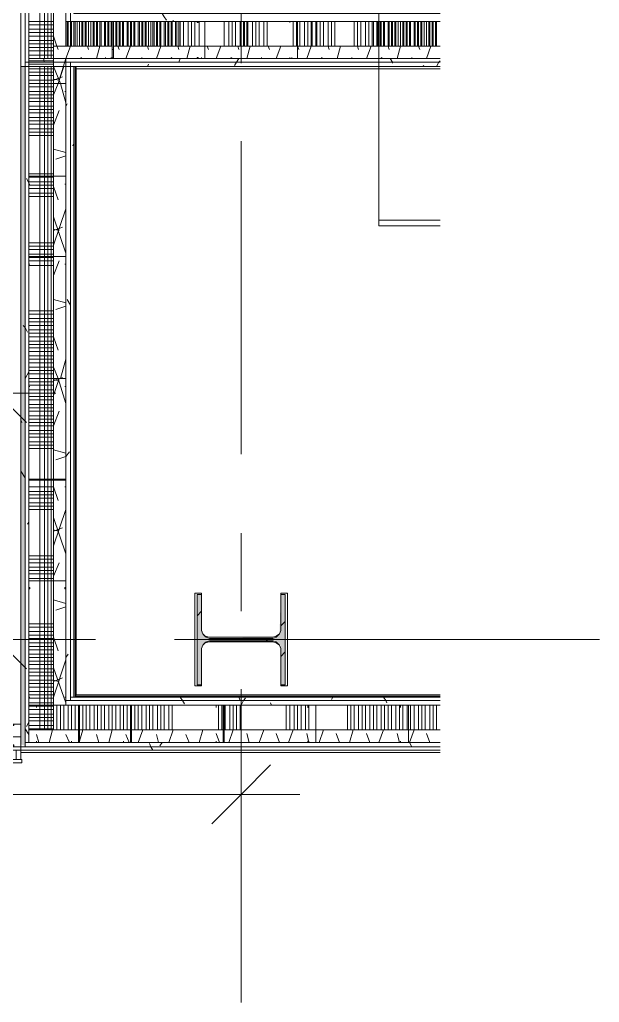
# Model space of a CAD drawing. Header units: metres. Extents: x -2 to 237, y -8 to 52.
# Drawn here: x 54.727 to 57.078, y 21.685 to 25.669 of the extents above; entities that cross this region are included whole.
import ezdxf

# ---------------------------------------------------------------- set-up
doc = ezdxf.new("R2010")
doc.units = ezdxf.units.M
doc.layers.add('HVAC - Ductos', color=5, linetype='Continuous', lineweight=0)
doc.layers.add('PDF2_Geometry', color=7, linetype='Continuous', lineweight=0, true_color=0xaaaaaa)
doc.layers.add('PDF2_Solid Fills', color=7, linetype='Continuous', lineweight=0, true_color=0xffffff)

msp = doc.modelspace()

# ---------------------------------------------------------------- hatches: boundary and pattern name
at = {"layer": 'PDF2_Solid Fills', "lineweight": 0, "transparency": 33554559}
for points in [[(54.7364, 22.7297), (54.7501, 22.7251), (54.7501, 25.4787), (54.7318, 25.4787), (54.7318, 22.7297)], [(55.7857, 23.3391), (55.7811, 23.1833), (55.7673, 23.1696), (55.7536, 23.165), (55.497, 23.1604), (55.497, 23.165), (55.4832, 23.1696), (55.4741, 23.1787), (55.4695, 23.1787), (55.4695, 23.1925), (55.4649, 23.1925), (55.4649, 23.3391), (55.4466, 23.3391), (55.4466, 22.9726), (55.4649, 22.9726), (55.4649, 23.1237), (55.4695, 23.1375), (55.4832, 23.1512), (55.7673, 23.1512), (55.7857, 23.1329), (55.7857, 22.9726), (55.8039, 22.9726), (55.8039, 23.3391)]]:
    msp.add_hatch(color=256, dxfattribs=at).paths.add_polyline_path(points)

# ---------------------------------------------------------------- linework, layer by layer
at = {"layer": 'HVAC - Ductos', "lineweight": 0}
for points in [[(56.4316, 32.7224), (56.1338, 32.7224), (56.1338, 31.4991), (56.4316, 31.4991), (56.1338, 31.4991), (56.1614, 31.435), (56.4317, 31.435), (56.1614, 31.435), (56.1614, 26.4592), (56.4317, 26.4592), (56.1614, 26.4592), (56.1842, 26.3997), (56.4317, 26.3997), (56.1842, 26.3997), (56.1842, 24.8557), (56.4317, 24.8557), (56.1842, 24.8557), (56.1842, 24.8327), (56.4317, 24.8327)], [(54.5165, 24.2737), (54.6356, 24.1546), (54.7547, 24.0355)], [(54.6356, 22.9176), (54.6356, 24.1546), (54.8739, 24.1546)], [(54.5165, 23.2749), (54.6356, 23.1558), (54.7547, 23.0367)], [(54.3974, 23.1558), (54.6356, 23.1558), (54.8739, 23.1558)], [(55.6252, 22.7664), (55.6252, 22.5281), (55.6252, 22.2899)], [(55.7444, 22.6473), (55.6252, 22.5281), (55.5062, 22.409)], [(46.8834, 22.5281), (50.8053, 22.5281), (52.8075, 22.5281), (55.8635, 22.5281)]]:
    msp.add_lwpolyline(points, dxfattribs=at)
at = {"layer": 'PDF2_Geometry', "lineweight": 0}
for points in [[(56.0834, 32.8782), (55.8498, 32.8782), (54.7501, 32.8782), (54.7501, 32.8644), (54.7501, 32.6812), (54.7501, 30.5003), (54.7501, 25.5108), (54.7501, 25.4971), (56.4316, 25.4971)], [(54.7639, 30.5003), (54.7639, 32.6812), (54.7639, 32.8141), (54.7639, 32.8324), (54.7639, 30.5003), (54.7501, 30.5003), (54.7501, 25.4787), (54.7318, 25.4787), (54.7318, 27.9528)], [(54.7639, 32.8599), (54.7639, 32.8644), (55.8498, 32.8644), (55.8498, 32.8141), (55.9323, 32.8141), (56.0834, 32.8141), (56.0834, 32.7133), (55.8498, 32.7133), (54.9151, 32.7133), (54.8647, 32.7133), (54.9151, 32.7133), (54.9151, 32.6949), (54.9151, 32.6812), (54.9151, 30.5003), (54.9151, 25.662), (54.9151, 25.5612), (55.103, 25.5612)], [(54.9334, 25.5612), (54.9334, 25.662), (54.9334, 25.6804), (54.9334, 30.5003), (54.9334, 32.6812), (54.9334, 32.6949), (55.8498, 32.6949), (56.0834, 32.6949)], [(56.4316, 25.6941), (54.9472, 25.6941), (54.9472, 30.5003), (54.9151, 30.5003), (54.7639, 30.5003), (54.7318, 30.5003), (54.7318, 25.4787), (54.7318, 22.9222), (54.7318, 22.7068), (56.4316, 22.7068)], [(54.7318, 28.0445), (54.7318, 30.5003), (54.7318, 25.4787), (54.7318, 27.9528)], [(54.7639, 30.5003), (54.7639, 25.5108), (54.8647, 25.5108), (54.8647, 25.7812)], [(54.8647, 25.7812), (54.8647, 25.5612), (54.8647, 25.5108), (54.7639, 25.5108), (54.7639, 30.5003)], [(54.8647, 25.7812), (54.8647, 25.5612), (54.9151, 25.5612), (54.9151, 30.5003)], [(49.8157, 22.7068), (54.7318, 22.7068), (54.7318, 22.8306), (54.7318, 27.9346)], [(54.7318, 27.9528), (54.7318, 22.8122), (54.6402, 22.8122), (54.6402, 22.826), (54.6402, 22.8122), (51.9737, 22.8122)], [(54.7318, 27.9528), (54.7318, 25.5108)], [(54.8097, 25.5108), (54.8097, 25.7812), (54.8097, 26.0561), (54.8097, 26.4592)], [(54.8281, 25.5108), (54.8281, 25.7812), (54.8281, 26.0561), (54.8281, 26.4592)], [(54.8418, 25.5108), (54.8418, 25.7812), (54.8418, 26.0561), (54.8418, 26.4592)], [(54.8555, 25.5108), (54.8555, 25.7812), (54.8555, 26.0561), (54.8555, 26.4592)], [(55.6252, 25.8086), (55.6252, 25.4925)], [(54.8647, 25.662), (54.7639, 25.662)], [(54.9472, 25.662), (54.9334, 25.662), (54.9151, 25.662), (54.9151, 25.5612), (54.9151, 25.662), (56.4316, 25.662)], [(54.9197, 25.5612), (54.9197, 25.662)], [(54.9243, 25.5612), (54.9243, 25.662)], [(56.4316, 25.662), (54.9334, 25.662)], [(54.938, 25.5612), (54.938, 25.662)], [(54.9472, 25.5612), (54.9472, 25.662), (56.4317, 25.662)], [(54.9518, 25.5612), (54.9518, 25.662)], [(54.961, 25.5612), (54.961, 25.662)], [(54.9701, 25.5612), (54.9701, 25.662)], [(54.9792, 25.5612), (54.9792, 25.662)], [(54.9838, 25.5612), (54.9838, 25.662)], [(54.993, 25.5612), (54.993, 25.662)], [(54.9976, 25.5612), (54.9976, 25.662)], [(55.0067, 25.5612), (55.0067, 25.662)], [(55.0159, 25.5612), (55.0159, 25.662)], [(55.025, 25.5612), (55.025, 25.662)], [(55.0296, 25.5612), (55.0296, 25.662)], [(55.0388, 25.5612), (55.0388, 25.662)], [(55.0434, 25.5612), (55.0434, 25.662)], [(55.0526, 25.5612), (55.0526, 25.662)], [(55.0572, 25.5612), (55.0572, 25.662)], [(55.0709, 25.5612), (55.0709, 25.662)], [(55.0754, 25.5612), (55.0754, 25.662)], [(55.0892, 25.5612), (55.0892, 25.662)], [(55.0984, 25.5612), (55.0984, 25.662)], [(55.1167, 25.5612), (55.1167, 25.662)], [(55.1213, 25.5612), (55.1213, 25.662)], [(55.1304, 25.5612), (55.1304, 25.662)], [(55.135, 25.5612), (55.135, 25.662)], [(55.1442, 25.5612), (55.1442, 25.662)], [(55.1488, 25.5612), (55.1488, 25.662)], [(55.1625, 25.5612), (55.1625, 25.662)], [(55.1763, 25.5612), (55.1763, 25.662)], [(55.1808, 25.5612), (55.1808, 25.662)], [(55.19, 25.5612), (55.19, 25.662)], [(55.1946, 25.5612), (55.1946, 25.662)], [(55.2083, 25.5612), (55.2083, 25.662)], [(55.2129, 25.5612), (55.2129, 25.662)], [(55.2221, 25.5612), (55.2221, 25.662)], [(55.2267, 25.5612), (55.2267, 25.662)], [(55.2359, 25.5612), (55.2359, 25.662)], [(55.2404, 25.5612), (55.2404, 25.662)], [(55.2496, 25.5612), (55.2496, 25.662)], [(55.2587, 25.5612), (55.2587, 25.662)], [(55.2679, 25.5612), (55.2679, 25.662)], [(55.2725, 25.5612), (55.2725, 25.662)], [(55.2816, 25.5612), (55.2816, 25.662)], [(55.2862, 25.5612), (55.2862, 25.662)], [(55.2954, 25.5612), (55.2954, 25.662)], [(55.3, 25.5612), (55.3, 25.662)], [(55.3137, 25.5612), (55.3137, 25.662)], [(55.3183, 25.5612), (55.3183, 25.662)], [(55.3275, 25.5612), (55.3275, 25.662)], [(55.3321, 25.5612), (55.3321, 25.662)], [(55.3412, 25.5612), (55.3412, 25.662)], [(55.3458, 25.5612), (55.3458, 25.662)], [(55.3595, 25.5612), (55.3595, 25.662)], [(55.3641, 25.5612), (55.3641, 25.662)], [(55.3733, 25.5612), (55.3733, 25.662)], [(55.3779, 25.5612), (55.3779, 25.662)], [(55.3916, 25.5612), (55.3916, 25.662)], [(55.4099, 25.5612), (55.4099, 25.662)], [(55.4237, 25.5612), (55.4237, 25.662)], [(55.4374, 25.5612), (55.4374, 25.662)], [(55.4557, 25.5612), (55.4557, 25.662)], [(55.5565, 25.5612), (55.5565, 25.662)], [(55.5749, 25.5612), (55.5749, 25.662)], [(55.5886, 25.5612), (55.5886, 25.662)], [(55.6024, 25.5612), (55.6024, 25.662)], [(55.6207, 25.5612), (55.6207, 25.662)], [(55.6344, 25.5612), (55.6344, 25.662)], [(55.639, 25.5612), (55.639, 25.662)], [(55.6482, 25.5612), (55.6482, 25.662)], [(55.6528, 25.5612), (55.6528, 25.662)], [(55.6711, 25.5612), (55.6711, 25.662)], [(55.6848, 25.5612), (55.6848, 25.662)], [(55.6986, 25.5612), (55.6986, 25.662)], [(55.7169, 25.5612), (55.7169, 25.662)], [(55.7306, 25.5612), (55.7306, 25.662)], [(55.8223, 25.6574), (55.8223, 25.6574)], [(55.836, 25.5612), (55.836, 25.662)], [(55.8498, 25.5612), (55.8498, 25.662)], [(55.8543, 25.662), (55.8543, 25.662)], [(55.8543, 25.662), (55.8543, 25.662)], [(55.8635, 25.5612), (55.8635, 25.662)], [(55.8819, 25.5612), (55.8819, 25.662)], [(55.8956, 25.5612), (55.8956, 25.662)], [(55.9093, 25.5612), (55.9093, 25.662)], [(55.9139, 25.5612), (55.9139, 25.662)], [(55.9277, 25.5612), (55.9277, 25.662)], [(55.9323, 25.5612), (55.9323, 25.662)], [(55.946, 25.5612), (55.946, 25.662)], [(55.9597, 25.5612), (55.9597, 25.662)], [(55.9781, 25.5612), (55.9781, 25.662)], [(55.9918, 25.5612), (55.9918, 25.662)], [(56.0055, 25.5612), (56.0055, 25.662)], [(56.0834, 25.5612), (56.0834, 25.662)], [(56.0972, 25.5612), (56.0972, 25.662)], [(56.1109, 25.5612), (56.1109, 25.662)], [(56.1292, 25.5612), (56.1292, 25.662)], [(56.143, 25.5612), (56.143, 25.662)], [(56.1568, 25.5612), (56.1568, 25.662)], [(56.1614, 25.5612), (56.1614, 25.662)], [(56.175, 25.5612), (56.175, 25.662)], [(56.1796, 25.5612), (56.1796, 25.662)], [(56.1888, 25.5612), (56.1888, 25.662)], [(56.1934, 25.5612), (56.1934, 25.662)], [(56.2026, 25.5612), (56.2026, 25.662)], [(56.2072, 25.5612), (56.2072, 25.662)], [(56.2209, 25.5612), (56.2209, 25.662)], [(56.2254, 25.5612), (56.2254, 25.662)], [(56.2346, 25.5612), (56.2346, 25.662)], [(56.2392, 25.5612), (56.2392, 25.662)], [(56.2484, 25.5612), (56.2484, 25.662)], [(56.253, 25.5612), (56.253, 25.662)], [(56.2621, 25.5612), (56.2621, 25.662)], [(56.2713, 25.5612), (56.2713, 25.662)], [(56.2804, 25.5612), (56.2804, 25.662)], [(56.285, 25.5612), (56.285, 25.662)], [(56.2942, 25.5612), (56.2942, 25.662)], [(56.2988, 25.5612), (56.2988, 25.662)], [(56.3079, 25.5612), (56.3079, 25.662)], [(56.3125, 25.5612), (56.3125, 25.662)], [(56.3263, 25.5612), (56.3263, 25.662)], [(56.3309, 25.5612), (56.3309, 25.662)], [(56.3401, 25.5612), (56.3401, 25.662)], [(56.3446, 25.5612), (56.3446, 25.662)], [(56.3583, 25.5612), (56.3583, 25.662)], [(56.3675, 25.5612), (56.3675, 25.662)], [(56.3767, 25.5612), (56.3767, 25.662)], [(56.3858, 25.5612), (56.3858, 25.662)], [(56.3904, 25.5612), (56.3904, 25.662)], [(56.3996, 25.5612), (56.3996, 25.662)], [(56.4041, 25.5612), (56.4041, 25.662)], [(56.4133, 25.5612), (56.4133, 25.662)], [(56.4179, 25.5612), (56.4179, 25.662)], [(54.8647, 25.6483), (54.7639, 25.6483)], [(54.8647, 25.6299), (54.7639, 25.6299)], [(54.8647, 25.6162), (54.7639, 25.6162)], [(54.8647, 25.6025), (54.7639, 25.6025)], [(54.8647, 25.5842), (54.7639, 25.5842)], [(54.8647, 25.5704), (54.7639, 25.5704)], [(56.4316, 25.5108), (54.8647, 25.5108), (54.8647, 25.5612), (55.103, 25.5612), (54.9472, 25.5612), (54.9151, 25.5612), (54.8647, 25.5612), (54.8647, 25.5108), (54.8647, 25.4787), (54.8647, 25.4101), (54.8647, 25.0344), (54.8647, 24.709), (54.8647, 24.2142), (54.8647, 23.8064), (54.8647, 24.2142), (54.8647, 24.709), (54.8647, 25.0344), (54.8647, 25.4101), (54.8647, 25.4787), (54.9151, 25.4787), (54.9151, 22.8901), (54.8647, 22.8901), (54.8647, 23.3941), (54.8647, 23.8019), (54.8647, 23.3941), (54.8647, 22.9222), (54.8647, 22.8901), (54.8647, 22.7893), (54.7639, 22.7893), (54.8647, 22.7893), (54.9701, 22.7893), (55.1763, 22.7893)], [(54.8647, 25.5566), (54.7639, 25.5566)], [(54.8647, 25.5429), (54.7639, 25.5429)], [(55.1075, 25.5612), (55.4786, 25.5612), (55.8543, 25.5612), (56.4316, 25.5612)], [(54.7318, 25.5108), (54.7318, 25.4971), (54.7318, 25.4787)], [(54.7318, 22.7251), (54.7318, 22.7068), (54.7318, 25.4787), (56.4317, 25.4787), (54.7318, 25.4787), (54.7318, 25.5108), (54.7318, 25.4787), (54.7318, 22.8122), (54.7318, 22.9222), (54.7318, 22.7205), (54.7318, 22.7068), (54.7318, 22.6977), (56.4317, 22.6977)], [(56.4316, 22.7205), (54.7501, 22.7205), (54.7501, 22.7389), (54.7501, 22.9222), (54.7501, 25.4787), (54.7501, 25.4971)], [(54.8647, 25.5245), (54.7639, 25.5245)], [(56.4316, 25.5108), (54.7639, 25.5108), (54.7639, 25.4971), (54.7639, 25.4787), (54.7639, 22.9222), (54.7639, 25.4787), (54.8647, 25.4787), (54.8647, 25.4101), (54.8647, 25.0344), (54.8647, 24.709), (54.8647, 24.2142), (54.8647, 23.8064)], [(54.7639, 25.5108), (54.7639, 25.4971), (56.4316, 25.4971)], [(54.8647, 25.5017), (54.7639, 25.5017)], [(56.4316, 22.8901), (54.9151, 22.8901), (54.8647, 22.8901), (54.9151, 22.8901), (54.9151, 22.9084), (54.9151, 22.9222), (54.9151, 25.4787), (54.9151, 25.4971), (54.9151, 25.5108), (54.9472, 25.5108), (56.4317, 25.5108)], [(56.4316, 22.9084), (54.9334, 22.9084), (54.9334, 22.9222), (54.9334, 25.4787), (54.9472, 25.4787), (56.4317, 25.4787), (54.9472, 25.4787), (54.9334, 25.4787), (54.9334, 25.4971), (54.9472, 25.4971), (56.4317, 25.4971)], [(55.8223, 25.5154), (55.8223, 25.5154)], [(54.7318, 25.4787), (54.7318, 22.9222)], [(54.7318, 25.4787), (54.7318, 25.4787)], [(56.4316, 25.4787), (54.7501, 25.4787), (54.7318, 25.4787), (54.7318, 22.8122)], [(54.7318, 22.7205), (54.7501, 22.7205), (54.7501, 25.4787)], [(54.7639, 22.9222), (54.7639, 25.4787), (54.7501, 25.4787), (54.7501, 22.7389), (54.7639, 22.7389), (54.7639, 22.8901)], [(54.8647, 25.4879), (54.7639, 25.4879)], [(54.8097, 22.7893), (54.8097, 22.8901), (54.8097, 23.3941), (54.8097, 23.8064), (54.8097, 24.2142), (54.8097, 24.709), (54.8097, 25.0344), (54.8097, 25.4101), (54.8097, 25.4787)], [(54.8281, 22.7893), (54.8281, 22.8901), (54.8281, 23.3941), (54.8281, 23.8064), (54.8281, 24.2142), (54.8281, 24.709), (54.8281, 25.0344), (54.8281, 25.4101), (54.8281, 25.4787)], [(54.8418, 23.8064), (54.8418, 24.2142), (54.8418, 24.709), (54.8418, 25.0344), (54.8418, 25.4101), (54.8418, 25.4787)], [(54.8555, 23.8064), (54.8555, 24.2142), (54.8555, 24.709), (54.8555, 25.0344), (54.8555, 25.4101), (54.8555, 25.4787)], [(54.9472, 22.9222), (54.9472, 25.4787)], [(56.4316, 22.9222), (54.9472, 22.9222), (54.9472, 25.4787), (56.4316, 25.4787)], [(54.9472, 25.4787), (54.9472, 22.9222)], [(54.9472, 25.4787), (54.9472, 25.4787)], [(56.4317, 25.4787), (54.9472, 25.4787), (54.9472, 22.9222)], [(54.9472, 22.9222), (54.9472, 25.4787), (54.9518, 25.4787), (54.9564, 25.4741), (54.9564, 25.4696), (54.9564, 22.9314)], [(54.9472, 22.9222), (54.9472, 25.4787), (54.9472, 22.9222)], [(56.4317, 22.9268), (54.9518, 22.9268), (54.9518, 25.4787), (54.9518, 22.9222), (56.4317, 22.9222)], [(54.9518, 22.9268), (54.9518, 25.4787), (54.9518, 22.9222)], [(54.9564, 25.4696), (54.9564, 22.9314)], [(54.9564, 25.4696), (56.4317, 25.4696)], [(56.4317, 25.4696), (54.9564, 25.4696)], [(54.9564, 25.4696), (56.4317, 25.4696)], [(56.4317, 25.4696), (54.9564, 25.4696)], [(54.9564, 22.9314), (54.9564, 25.4696)], [(54.8647, 25.4559), (54.7639, 25.4559)], [(54.8647, 25.4421), (54.7639, 25.4421)], [(54.8647, 25.4237), (54.7639, 25.4237)], [(54.8647, 25.4101), (54.7639, 25.4101)], [(54.8647, 25.3963), (54.7639, 25.3963)], [(54.8647, 25.3779), (54.7639, 25.3779)], [(54.8647, 25.3642), (54.7639, 25.3642)], [(54.8647, 25.3504), (54.7639, 25.3504)], [(54.8647, 25.3367), (54.7639, 25.3367)], [(54.8647, 25.3184), (54.7639, 25.3184)], [(54.8647, 25.3047), (54.7639, 25.3047)], [(54.8647, 25.2909), (54.7639, 25.2909)], [(54.8647, 25.2726), (54.7639, 25.2726)], [(54.8647, 25.2588), (54.7639, 25.2588)], [(54.8647, 25.245), (54.7639, 25.245)], [(54.8647, 25.2268), (54.7639, 25.2268)], [(54.8647, 25.213), (54.7639, 25.213)], [(54.8647, 25.1992), (54.7639, 25.1992)], [(55.6252, 25.1764), (55.6252, 23.9072)], [(54.8647, 25.0435), (54.7639, 25.0435)], [(54.8647, 25.0298), (54.7639, 25.0298)], [(54.8647, 25.0114), (54.7639, 25.0114)], [(54.8647, 24.9977), (54.7639, 24.9977)], [(54.8647, 24.9839), (54.7639, 24.9839)], [(54.8647, 24.9656), (54.7639, 24.9656)], [(54.8647, 24.9519), (54.7639, 24.9519)], [(54.8647, 24.764), (54.7639, 24.764)], [(54.8647, 24.7503), (54.7639, 24.7503)], [(54.8647, 24.7365), (54.7639, 24.7365)], [(54.8647, 24.7182), (54.7639, 24.7182)], [(54.8647, 24.7044), (54.7639, 24.7044)], [(54.8647, 24.6907), (54.7639, 24.6907)], [(54.8647, 24.6724), (54.7639, 24.6724)], [(54.8647, 24.4891), (54.7639, 24.4891)], [(54.8647, 24.4754), (54.7639, 24.4754)], [(54.8647, 24.457), (54.7639, 24.457)], [(54.8647, 24.4433), (54.7639, 24.4433)], [(54.8647, 24.4295), (54.7639, 24.4295)], [(54.8647, 24.4112), (54.7639, 24.4112)], [(54.8647, 24.3975), (54.7639, 24.3975)], [(54.8647, 24.3837), (54.7639, 24.3837)], [(54.8647, 24.3654), (54.7639, 24.3654)], [(54.8647, 24.3517), (54.7639, 24.3517)], [(54.8647, 24.3379), (54.7639, 24.3379)], [(54.8647, 24.3241), (54.7639, 24.3241)], [(54.8647, 24.3059), (54.7639, 24.3059)], [(54.8647, 24.2921), (54.7639, 24.2921)], [(54.8647, 24.2783), (54.7639, 24.2783)], [(54.8647, 24.26), (54.7639, 24.26)], [(54.8647, 24.2463), (54.7639, 24.2463)], [(54.8647, 24.2325), (54.7639, 24.2325)], [(54.8647, 24.2142), (54.7639, 24.2142)], [(54.8647, 24.1867), (54.7639, 24.1867)], [(54.8647, 24.1684), (54.7639, 24.1684)], [(54.8647, 24.1546), (54.7639, 24.1546)], [(54.8647, 24.1409), (54.7639, 24.1409)], [(54.8647, 24.1272), (54.7639, 24.1272)], [(54.8647, 24.1088), (54.7639, 24.1088)], [(54.8647, 24.095), (54.7639, 24.095)], [(54.8647, 24.0814), (54.7639, 24.0814)], [(54.8647, 24.063), (54.7639, 24.063)], [(54.8647, 24.0492), (54.7639, 24.0492)], [(54.8647, 24.0355), (54.7639, 24.0355)], [(54.8647, 24.0218), (54.7639, 24.0218)], [(54.8647, 24.0034), (54.7639, 24.0034)], [(54.8647, 23.9897), (54.7639, 23.9897)], [(54.8647, 23.9759), (54.7639, 23.9759)], [(54.8647, 23.9576), (54.7639, 23.9576)], [(54.8647, 23.9439), (54.7639, 23.9439)], [(54.8647, 23.9302), (54.7639, 23.9302)], [(56.4316, 22.7389), (54.7639, 22.7389), (54.7639, 22.7893), (54.7639, 22.8901), (54.7639, 22.7893), (54.8647, 22.7893), (54.8647, 22.8901), (54.8647, 23.3941), (54.8647, 23.8019)], [(54.8418, 22.7893), (54.8418, 22.8901), (54.8418, 23.3941), (54.8418, 23.8019)], [(54.8555, 22.7893), (54.8555, 22.8901), (54.8555, 23.3941), (54.8555, 23.8019)], [(54.8647, 23.7743), (54.7639, 23.7743)], [(54.8647, 23.7561), (54.7639, 23.7561)], [(54.8647, 23.7423), (54.7639, 23.7423)], [(54.8647, 23.7285), (54.7639, 23.7285)], [(54.8647, 23.7102), (54.7639, 23.7102)], [(54.8647, 23.6965), (54.7639, 23.6965)], [(54.8647, 23.6827), (54.7639, 23.6827)], [(55.6252, 23.5865), (55.6252, 23.2703)], [(54.8647, 23.4948), (54.7639, 23.4948)], [(54.8647, 23.4812), (54.7639, 23.4812)], [(54.8647, 23.4674), (54.7639, 23.4674)], [(54.8647, 23.449), (54.7639, 23.449)], [(54.8647, 23.4353), (54.7639, 23.4353)], [(54.8647, 23.4216), (54.7639, 23.4216)], [(54.8647, 23.4032), (54.7639, 23.4032)], [(55.4649, 22.9726), (55.4649, 22.968), (55.4374, 22.968), (55.4374, 23.3437), (55.4649, 23.3437), (55.4649, 23.3391)], [(55.7857, 23.3391), (55.7857, 23.3437), (55.8131, 23.3437), (55.8131, 22.968), (55.7857, 22.968), (55.7857, 22.9726)], [(55.4466, 23.2521), (55.4649, 23.2703)], [(55.7857, 23.2108), (55.8039, 23.2291)], [(54.8647, 23.2199), (54.7639, 23.2199)], [(54.8647, 23.2063), (54.7639, 23.2063)], [(54.8647, 23.1879), (54.7639, 23.1879)], [(55.0342, 23.1558), (54.7181, 23.1558)], [(54.8647, 23.1741), (54.7639, 23.1741)], [(54.8647, 23.1604), (54.7639, 23.1604)], [(56.6012, 23.1558), (55.3549, 23.1558)], [(55.4695, 23.1787), (55.4786, 23.1696), (55.497, 23.165), (55.7536, 23.165), (55.7673, 23.1696), (55.7811, 23.1787)], [(55.7811, 23.1329), (55.7673, 23.1421), (55.7536, 23.1467), (55.497, 23.1467), (55.4786, 23.1421), (55.4695, 23.1329)], [(55.7261, 23.1512), (55.7352, 23.1604)], [(57.0777, 23.1558), (56.6012, 23.1558)], [(54.8647, 23.1421), (54.7639, 23.1421)], [(54.8647, 23.1283), (54.7639, 23.1283)], [(54.8647, 23.1146), (54.7639, 23.1146)], [(54.8647, 23.0963), (54.7639, 23.0963)], [(54.8647, 23.0825), (54.7639, 23.0825)], [(54.8647, 23.0688), (54.7639, 23.0688)], [(55.7857, 23.0871), (55.8039, 23.1055)], [(54.8647, 23.055), (54.7639, 23.055)], [(54.8647, 23.0367), (54.7639, 23.0367)], [(54.8647, 23.023), (54.7639, 23.023)], [(54.8647, 23.0092), (54.7639, 23.0092)], [(54.8647, 22.9909), (54.7639, 22.9909)], [(54.8647, 22.9772), (54.7639, 22.9772)], [(54.8647, 22.9634), (54.7639, 22.9634)], [(55.6252, 22.9542), (55.6252, 21.6851)], [(54.8647, 22.945), (54.7639, 22.945)], [(54.8647, 22.9176), (54.7639, 22.9176)], [(54.9472, 22.9222), (54.9518, 22.9222), (54.9518, 22.9268), (54.9564, 22.9314)], [(54.9564, 22.9314), (54.9518, 22.9268), (54.9518, 22.9222), (54.9472, 22.9222)], [(54.9472, 22.9222), (54.9472, 22.9222)], [(56.4317, 22.9222), (54.9472, 22.9222)], [(54.9472, 22.9222), (56.4317, 22.9222)], [(56.4317, 22.9222), (54.9472, 22.9222)], [(56.4317, 22.9314), (54.9564, 22.9314)], [(54.9564, 22.9314), (56.4317, 22.9314)], [(54.8647, 22.8992), (54.7639, 22.8992)], [(54.8647, 22.8855), (54.7639, 22.8855)], [(54.8647, 22.8718), (54.7639, 22.8718)], [(54.796, 22.8809), (54.796, 22.8809)], [(54.8785, 22.7893), (54.8785, 22.8901)], [(54.8922, 22.7893), (54.8922, 22.8901)], [(54.9059, 22.7893), (54.9059, 22.8901)], [(54.9243, 22.7893), (54.9243, 22.8901)], [(54.938, 22.7893), (54.938, 22.8901)], [(54.938, 22.8809), (54.938, 22.8809)], [(54.9518, 22.7893), (54.9518, 22.8901)], [(54.9655, 22.7893), (54.9655, 22.8901)], [(54.9838, 22.7893), (54.9838, 22.8901)], [(54.9976, 22.7893), (54.9976, 22.8901)], [(55.0113, 22.7893), (55.0113, 22.8901)], [(55.0296, 22.7893), (55.0296, 22.8901)], [(55.0434, 22.7893), (55.0434, 22.8901)], [(55.0709, 22.7893), (55.0709, 22.8901)], [(55.0892, 22.7893), (55.0892, 22.8901)], [(55.103, 22.7893), (55.103, 22.8901)], [(55.1167, 22.7893), (55.1167, 22.8901)], [(55.135, 22.7893), (55.135, 22.8901)], [(55.1488, 22.7893), (55.1488, 22.8901)], [(55.1488, 22.8809), (55.1488, 22.8809)], [(55.1625, 22.7893), (55.1625, 22.8901)], [(55.552, 22.7893), (55.1808, 22.7893), (55.1808, 22.8901)], [(55.1946, 22.7893), (55.1946, 22.8901)], [(55.2083, 22.7893), (55.2083, 22.8901)], [(55.2221, 22.7893), (55.2221, 22.8901)], [(55.2404, 22.7893), (55.2404, 22.8901)], [(55.2541, 22.7893), (55.2541, 22.8901)], [(55.2679, 22.7893), (55.2679, 22.8901)], [(55.2862, 22.7893), (55.2862, 22.8901)], [(55.3, 22.7893), (55.3, 22.8901)], [(55.3137, 22.7893), (55.3137, 22.8901)], [(55.3321, 22.7893), (55.3321, 22.8901)], [(55.3458, 22.7893), (55.3458, 22.8901)], [(55.5245, 22.8809), (55.5245, 22.8809)], [(55.5336, 22.7893), (55.5336, 22.8901)], [(55.5474, 22.7893), (55.5474, 22.8901)], [(55.5611, 22.7893), (55.5611, 22.8901)], [(55.5794, 22.7893), (55.5794, 22.8901)], [(55.5932, 22.7893), (55.5932, 22.8901)], [(55.607, 22.7893), (55.607, 22.8901)], [(55.6207, 22.7893), (55.6207, 22.8901)], [(55.8085, 22.7893), (55.8085, 22.8901)], [(55.8223, 22.7893), (55.8223, 22.8901)], [(55.8406, 22.7893), (55.8406, 22.8901)], [(55.8543, 22.7893), (55.8543, 22.8901)], [(55.8681, 22.7893), (55.8681, 22.8901)], [(55.8864, 22.7893), (55.8864, 22.8901)], [(55.9001, 22.7893), (55.9001, 22.8901)], [(56.056, 22.7893), (56.056, 22.8901)], [(56.0697, 22.7893), (56.0697, 22.8901)], [(56.0834, 22.7893), (56.0834, 22.8901)], [(56.1018, 22.7893), (56.1018, 22.8901)], [(56.1155, 22.7893), (56.1155, 22.8901)], [(56.1292, 22.7893), (56.1292, 22.8901)], [(56.1476, 22.7893), (56.1476, 22.8901)], [(56.1614, 22.7893), (56.1614, 22.8901)], [(56.175, 22.7893), (56.175, 22.8901)], [(56.1934, 22.7893), (56.1934, 22.8901)], [(56.2072, 22.7893), (56.2072, 22.8901)], [(56.2209, 22.7893), (56.2209, 22.8901)], [(56.2346, 22.7893), (56.2346, 22.8901)], [(56.253, 22.7893), (56.253, 22.8901)], [(56.2667, 22.7893), (56.2667, 22.8901)], [(56.2713, 22.8809), (56.2713, 22.8809)], [(56.2804, 22.7893), (56.2804, 22.8901)], [(56.2988, 22.7893), (56.2988, 22.8901)], [(56.3125, 22.7893), (56.3125, 22.8901)], [(56.3446, 22.7893), (56.3446, 22.8901)], [(56.3583, 22.7893), (56.3583, 22.8901)], [(56.3721, 22.7893), (56.3721, 22.8901)], [(56.3904, 22.7893), (56.3904, 22.8901)], [(56.4041, 22.7893), (56.4041, 22.8901)], [(56.4179, 22.7893), (56.4179, 22.8901)], [(54.8647, 22.8534), (54.7639, 22.8534)], [(54.8647, 22.8397), (54.7639, 22.8397)], [(49.8157, 22.8122), (54.7318, 22.8122), (54.7318, 22.7618), (54.7318, 22.7205), (54.7318, 22.7068), (49.7057, 22.7068)], [(54.7318, 22.8122), (54.7318, 22.8122)], [(54.7318, 22.8122), (54.7318, 22.8122)], [(54.8647, 22.826), (54.7639, 22.826)], [(54.8647, 22.8076), (54.7639, 22.8076)], [(54.8647, 22.7939), (54.7639, 22.7939)], [(55.5565, 22.7893), (55.9277, 22.7893), (56.3034, 22.7893), (56.4316, 22.7893)], [(54.7318, 22.7205), (54.7318, 22.7205)], [(54.796, 22.7435), (54.796, 22.7435)], [(54.938, 22.7435), (54.938, 22.7435)], [(54.9655, 22.7389), (54.9655, 22.7389)], [(55.1488, 22.7435), (55.1488, 22.7435)], [(55.1763, 22.7389), (55.1763, 22.7389)], [(55.5245, 22.7435), (55.5245, 22.7435)], [(55.552, 22.7389), (55.552, 22.7389)], [(55.9277, 22.7389), (55.9277, 22.7389)], [(55.9277, 22.7389), (55.9277, 22.7389)], [(56.2713, 22.7435), (56.2713, 22.7435)], [(56.3034, 22.7389), (56.3034, 22.7389)], [(56.3034, 22.7389), (56.3034, 22.7389)], [(54.7364, 22.6564), (54.7364, 22.6701), (54.7364, 22.6564), (54.6815, 22.6564), (53.6322, 22.6564), (52.7159, 22.6564), (52.7159, 22.6701), (53.6322, 22.6701), (54.6815, 22.6701), (54.7364, 22.6701), (54.7364, 22.6564), (54.6815, 22.6564), (53.6322, 22.6564), (53.6322, 22.6701), (53.6505, 22.6701), (53.6505, 22.7068), (53.6735, 22.7068), (53.6735, 22.7023), (53.6505, 22.7023)], [(54.7318, 22.7068), (54.7318, 22.7068)]]:
    msp.add_lwpolyline(points, dxfattribs=at)
for points in [[(54.7639, 30.5003), (54.7501, 30.5003), (54.7501, 25.4971), (54.7639, 25.4971)], [(54.9334, 25.662), (54.9334, 30.5003), (54.9151, 30.5003), (54.9151, 25.662)], [(55.0754, 25.5108), (55.103, 25.5108), (55.1075, 25.5154), (55.1075, 25.662), (55.103, 25.662), (55.0754, 25.662), (55.0754, 25.6574), (55.0754, 25.662), (55.103, 25.662), (55.103, 25.5154), (55.103, 25.5108), (55.0754, 25.5108), (55.0754, 25.5154)], [(55.0846, 25.662), (55.0846, 25.5612)], [(55.1671, 25.662), (55.1671, 25.5612)], [(55.4466, 25.5108), (55.4786, 25.5108), (55.4786, 25.5154), (55.4786, 25.662), (55.4466, 25.662), (55.4466, 25.6574), (55.4512, 25.6574), (55.4512, 25.662), (55.4786, 25.662), (55.4786, 25.5154), (55.4786, 25.5108), (55.4512, 25.5108), (55.4512, 25.5154), (55.4466, 25.5154)], [(55.8223, 25.6574), (55.8223, 25.662)], [(55.8543, 25.662), (55.8543, 25.5154), (55.8543, 25.5108), (55.8223, 25.5108), (55.8223, 25.5154), (55.8223, 25.5108), (55.8543, 25.5108), (55.8543, 25.5154), (55.8543, 25.662), (55.8223, 25.662)], [(56.3538, 25.662), (56.3538, 25.5612)], [(55.1075, 25.5612), (55.4786, 25.5612), (55.8543, 25.5612), (56.4316, 25.5612), (55.8543, 25.5612), (55.4786, 25.5612)], [(54.7318, 25.5108), (54.7318, 25.4787)], [(54.7639, 25.4696), (54.8647, 25.4696)], [(54.9334, 25.4787), (54.9151, 25.4787), (54.9151, 22.9084), (54.9334, 22.9084)], [(54.9472, 25.4787), (54.9334, 25.4787), (54.9334, 22.9222), (54.9472, 22.9222)], [(54.9564, 25.4696), (54.9564, 25.4741), (54.9518, 25.4787), (54.9472, 25.4787), (54.9472, 22.9222), (54.9518, 22.9222), (54.9518, 22.9268), (54.9564, 22.9314)], [(54.9472, 25.4787), (54.9518, 25.4787), (54.9564, 25.4741), (54.9564, 25.4696), (54.9564, 25.4741), (54.9518, 25.4787), (54.9472, 25.4787), (56.4317, 25.4787)], [(56.4317, 25.4787), (54.9518, 25.4787)], [(56.4317, 25.4787), (54.9518, 25.4787)], [(54.9151, 25.3779), (54.9151, 25.4055), (54.9151, 25.4101), (54.7639, 25.4101), (54.7639, 25.4055), (54.7639, 25.3779), (54.7685, 25.3779), (54.7639, 25.3779), (54.7639, 25.4055), (54.7639, 25.4101), (54.9151, 25.4101), (54.9151, 25.4055), (54.9151, 25.3779), (54.9105, 25.3779)], [(54.9151, 25.0023), (54.9151, 25.0344), (54.7639, 25.0344), (54.7639, 25.0023), (54.7685, 25.0023), (54.7639, 25.0023), (54.7639, 25.0344), (54.9151, 25.0344), (54.9151, 25.0023), (54.9105, 25.0023)], [(54.9151, 24.677), (54.9151, 24.709), (54.7639, 24.709), (54.7639, 24.677), (54.7685, 24.677), (54.7639, 24.677), (54.7639, 24.709), (54.9151, 24.709), (54.9151, 24.677), (54.9105, 24.677)], [(54.9151, 24.1821), (54.9151, 24.2142), (54.7639, 24.2142), (54.7639, 24.1821), (54.7685, 24.1821), (54.7639, 24.1821), (54.7639, 24.2142), (54.9151, 24.2142), (54.9151, 24.1821), (54.9105, 24.1821)], [(54.7639, 24.2005), (54.8647, 24.2005)], [(54.9151, 23.7743), (54.9151, 23.8019), (54.9151, 23.8064), (54.7639, 23.8064), (54.7639, 23.8019), (54.7639, 23.7743), (54.7685, 23.7743), (54.7639, 23.7743), (54.7639, 23.8019), (54.9151, 23.8019), (54.9151, 23.7743), (54.9105, 23.7743)], [(54.9151, 23.362), (54.9151, 23.3941), (54.7639, 23.3941), (54.7639, 23.362), (54.7685, 23.362), (54.7685, 23.3666), (54.7639, 23.3666), (54.7639, 23.3941), (54.9151, 23.3941), (54.9151, 23.3666), (54.9105, 23.3666), (54.9105, 23.362)], [(55.8039, 22.9726), (55.8039, 23.3391), (55.7857, 23.3391), (55.7857, 23.1925), (55.7811, 23.1787), (55.7673, 23.165), (55.7536, 23.1604), (55.497, 23.1604), (55.4832, 23.165), (55.4695, 23.1787), (55.4649, 23.1925), (55.4649, 23.3391), (55.4466, 23.3391), (55.4466, 22.9726), (55.4649, 22.9726), (55.4649, 23.1192), (55.4695, 23.1329), (55.4832, 23.1467), (55.497, 23.1512), (55.7536, 23.1512), (55.7673, 23.1467), (55.7811, 23.1329), (55.7857, 23.1192), (55.7857, 22.9726)], [(54.7639, 22.9314), (54.8647, 22.9314)], [(54.7639, 22.9222), (54.7639, 22.8901), (54.9151, 22.8901), (54.9151, 22.9222), (54.9105, 22.9222), (54.9151, 22.9222), (54.9151, 22.8901), (54.7639, 22.8901), (54.7639, 22.9222), (54.7685, 22.9222)], [(54.7685, 22.7389), (54.7639, 22.7389), (54.7639, 22.8855), (54.7639, 22.8901), (54.7685, 22.8901), (54.796, 22.8901), (54.796, 22.8809), (54.796, 22.8901), (54.7685, 22.8901), (54.7639, 22.8855), (54.7639, 22.7389), (54.7685, 22.7389), (54.796, 22.7389)], [(54.938, 22.8809), (54.938, 22.8901)], [(54.9655, 22.8901), (54.9701, 22.8901), (54.9701, 22.8855), (54.9701, 22.7389), (54.9655, 22.7389), (54.938, 22.7389), (54.938, 22.7435), (54.938, 22.7389), (54.9655, 22.7389), (54.9655, 22.8855), (54.9655, 22.8901), (54.938, 22.8901)], [(55.0572, 22.8901), (55.0572, 22.7893)], [(55.1488, 22.8809), (55.1488, 22.8901)], [(55.1763, 22.8901), (55.1808, 22.8855), (55.1808, 22.7389), (55.1763, 22.7389), (55.1488, 22.7389), (55.1488, 22.7435), (55.1488, 22.7389), (55.1763, 22.7389), (55.1763, 22.8855), (55.1763, 22.8901), (55.1488, 22.8901)], [(55.5245, 22.8809), (55.5245, 22.8901)], [(55.552, 22.8901), (55.5565, 22.8855), (55.5565, 22.7389), (55.552, 22.7389), (55.5245, 22.7389), (55.5245, 22.7435), (55.5245, 22.7389), (55.552, 22.7389), (55.552, 22.8855), (55.552, 22.8901), (55.5245, 22.8901)], [(55.9277, 22.8901), (55.9277, 22.8855), (55.9277, 22.7389), (55.8956, 22.7389), (55.8956, 22.7435), (55.9001, 22.7435), (55.9001, 22.7389), (55.9277, 22.7389), (55.9277, 22.8855), (55.9277, 22.8901), (55.9001, 22.8901), (55.9001, 22.8809), (55.8956, 22.8809), (55.8956, 22.8901)], [(56.2713, 22.8809), (56.2713, 22.8901)], [(56.3034, 22.8901), (56.3034, 22.8855), (56.3034, 22.7389), (56.2713, 22.7389), (56.2713, 22.7435), (56.2713, 22.7389), (56.3034, 22.7389), (56.3034, 22.8855), (56.3034, 22.8901), (56.2713, 22.8901)], [(56.3263, 22.8901), (56.3263, 22.7893)], [(54.7318, 22.8122), (54.7318, 22.7251), (54.7318, 22.7205), (54.6997, 22.7205), (54.6997, 22.7297), (54.7043, 22.7297), (54.7043, 22.7205), (54.7318, 22.7205), (54.7318, 22.7251), (54.7318, 22.8122), (54.7043, 22.8122), (54.7043, 22.8076), (54.6997, 22.8076), (54.6997, 22.8122)], [(53.6597, 22.7618), (54.0125, 22.7618), (54.4157, 22.7618), (54.7318, 22.7618), (54.4157, 22.7618), (54.0125, 22.7618)], [(54.796, 22.7435), (54.796, 22.7389)], [(54.7135, 22.6701), (54.7135, 22.7068), (54.7318, 22.7068), (54.7318, 22.6701)], [(54.7318, 22.7068), (56.4317, 22.7068)]]:
    msp.add_lwpolyline(points, close=True, dxfattribs=at)
at = {"layer": 'PDF2_Geometry', "color": 254, "lineweight": 0, "true_color": 0xeaeaea}
for points in [[(55.3137, 25.6804), (55.3229, 25.6666), (55.3137, 25.6804), (55.3045, 25.6941)], [(55.3503, 25.662), (55.3503, 25.6666)], [(55.3733, 25.4971), (55.3779, 25.5108)], [(55.607, 25.4971), (55.6161, 25.5108), (55.607, 25.4971), (55.5978, 25.4833)], [(56.23, 25.5108), (56.2392, 25.4971), (56.2392, 25.4925), (56.2392, 25.4971)], [(56.4317, 25.5017), (56.4271, 25.4971), (56.4179, 25.4787), (56.4271, 25.4971)], [(55.245, 25.4787), (55.2496, 25.4879)], [(56.3629, 25.4833), (56.3675, 25.4787)], [(54.9151, 25.3184), (54.9197, 25.3275)], [(54.9426, 25.158), (54.9472, 25.1672)], [(54.7547, 25.0252), (54.7639, 25.0068)], [(54.9197, 24.5349), (54.9334, 24.512), (54.9334, 24.5028), (54.9334, 24.512)], [(54.7501, 24.4203), (54.7593, 24.4021), (54.7501, 24.4203), (54.741, 24.4295)], [(54.7501, 24.2142), (54.7639, 24.2417)], [(54.7318, 24.0447), (54.7364, 24.0355)], [(54.9151, 23.8981), (54.9288, 23.9164)], [(54.7318, 23.8385), (54.7501, 23.811)], [(54.7593, 23.6232), (54.7639, 23.6323)], [(54.9151, 23.0825), (54.9243, 23.0963)], [(54.9472, 22.9314), (54.9472, 22.9359)], [(54.7501, 22.7939), (54.7639, 22.7709)], [(54.7547, 22.803), (54.7639, 22.8214)]]:
    msp.add_lwpolyline(points, close=True, dxfattribs=at)
at = {"layer": 'PDF2_Geometry', "color": 254, "lineweight": 0, "true_color": 0xd2d2d2}
for points in [[(55.8452, 25.662), (55.8452, 25.662)], [(55.103, 25.5475), (55.1075, 25.5475)], [(55.0754, 25.5154), (55.0754, 25.5154)], [(54.7639, 24.7044), (54.7639, 24.7044)], [(54.7685, 24.709), (54.7731, 24.709)], [(54.8922, 24.709), (54.8922, 24.709)], [(54.7639, 24.2005), (54.7639, 24.2005)], [(54.7777, 24.2142), (54.7777, 24.2142)], [(54.9014, 24.2142), (54.9014, 24.2142)], [(54.8693, 23.8019), (54.8739, 23.8064)], [(54.961, 22.8901), (54.961, 22.8901)], [(55.552, 22.858), (55.5565, 22.858)], [(55.9277, 22.8488), (55.9277, 22.8488)], [(54.9655, 22.7755), (54.9701, 22.7755)]]:
    msp.add_lwpolyline(points, dxfattribs=at)
at = {"layer": 'PDF2_Geometry', "color": 254, "lineweight": 0, "true_color": 0xdddddd}
for points in [[(54.9151, 25.6345), (54.9151, 25.6345)], [(54.9151, 25.6345), (54.9151, 25.6345)], [(54.9059, 25.4787), (54.883, 25.4101), (54.8647, 25.3642), (54.883, 25.4101), (54.9151, 25.5108), (54.9334, 25.5612), (54.9151, 25.5108)], [(54.9151, 24.8465), (54.9151, 24.8465)], [(54.9151, 24.8465), (54.9151, 24.8465)], [(54.9151, 24.4158), (54.9151, 24.4158)], [(54.9151, 24.4158), (54.9151, 24.4158)], [(54.9151, 24.2371), (54.9151, 24.2371)], [(54.9151, 24.2371), (54.9151, 24.2371)], [(54.9151, 23.9897), (54.9151, 23.9897)], [(54.9151, 23.9897), (54.9151, 23.9897)], [(54.9151, 23.8064), (54.9151, 23.8064)], [(54.9151, 23.8064), (54.9151, 23.8064)], [(54.9151, 23.6277), (54.9151, 23.6277)], [(54.9151, 23.6277), (54.9151, 23.6277)], [(54.9151, 23.1971), (54.9151, 23.1971)], [(54.9151, 23.1971), (54.9151, 23.1971)], [(54.9151, 23.0184), (54.9151, 23.0184)], [(54.9151, 23.0184), (54.9151, 23.0184)], [(54.8464, 22.7389), (54.8601, 22.7893)], [(54.9701, 22.7435), (54.9838, 22.7893)], [(55.0892, 22.7389), (55.103, 22.7893)], [(55.2083, 22.7389), (55.2267, 22.7893)], [(55.3321, 22.7389), (55.3503, 22.7893)], [(55.4557, 22.7389), (55.4695, 22.7893)], [(55.5749, 22.7389), (55.5932, 22.7893)], [(55.6986, 22.7389), (55.7169, 22.7893)], [(55.8177, 22.7389), (55.836, 22.7893)], [(55.9414, 22.7389), (55.9597, 22.7893)], [(56.0652, 22.7389), (56.0789, 22.7893)], [(56.1842, 22.7389), (56.2026, 22.7893)], [(56.3079, 22.7389), (56.3263, 22.7893)], [(54.8051, 22.7389), (54.796, 22.7709)], [(54.9288, 22.7389), (54.9151, 22.7709)], [(55.048, 22.7389), (55.0388, 22.7709)], [(55.1717, 22.7389), (55.1579, 22.7709)], [(55.2908, 22.7389), (55.2816, 22.7709)], [(55.4145, 22.7389), (55.4007, 22.7709)], [(55.5382, 22.7389), (55.5245, 22.7755)], [(55.6574, 22.7389), (55.6482, 22.7755)], [(55.7811, 22.7389), (55.7673, 22.7755)], [(55.9001, 22.7389), (55.891, 22.7755)], [(56.0239, 22.7389), (56.0101, 22.7755)], [(56.1476, 22.7389), (56.1338, 22.7755)], [(56.2667, 22.7389), (56.2575, 22.7755)], [(56.3904, 22.7389), (56.3767, 22.7755)], [(54.9655, 22.7389), (54.9655, 22.7435)], [(56.4317, 22.7389), (56.4271, 22.7389)]]:
    msp.add_lwpolyline(points, dxfattribs=at)
for points in [[(54.8647, 25.6025), (54.8785, 25.5612), (54.883, 25.5475), (54.8785, 25.5612)], [(55.0022, 25.5612), (55.0067, 25.5475)], [(55.0526, 25.5612), (55.0388, 25.5108)], [(55.1258, 25.5612), (55.1304, 25.5475)], [(55.1763, 25.5612), (55.1579, 25.5108)], [(55.245, 25.5612), (55.2496, 25.5475)], [(55.3, 25.5612), (55.2816, 25.5108)], [(55.3687, 25.5612), (55.3733, 25.5475)], [(55.4191, 25.5612), (55.4053, 25.5108)], [(55.4878, 25.5612), (55.4924, 25.5475)], [(55.5428, 25.5612), (55.5245, 25.5108)], [(55.6115, 25.5612), (55.6161, 25.5475)], [(55.6619, 25.5612), (55.6482, 25.5108)], [(55.7352, 25.5612), (55.7398, 25.5475)], [(55.7857, 25.5612), (55.7673, 25.5108)], [(55.8543, 25.5612), (55.8589, 25.5475)], [(55.9093, 25.5612), (55.891, 25.5108)], [(55.9781, 25.5612), (55.9826, 25.5475)], [(56.0285, 25.5612), (56.0147, 25.5108)], [(56.0972, 25.5612), (56.1018, 25.5475)], [(56.1522, 25.5612), (56.1338, 25.5108)], [(56.2209, 25.5612), (56.2254, 25.5475)], [(56.2713, 25.5612), (56.2575, 25.5108)], [(56.3446, 25.5612), (56.3492, 25.5475)], [(56.395, 25.5612), (56.3767, 25.5108)], [(54.9747, 25.5154), (54.9792, 25.5108)], [(55.0984, 25.5154), (55.0984, 25.5108)], [(55.2221, 25.5154), (55.2221, 25.5108)], [(55.3412, 25.5154), (55.3458, 25.5108)], [(55.4649, 25.5154), (55.4649, 25.5108)], [(55.584, 25.5154), (55.5886, 25.5108)], [(55.7077, 25.5154), (55.7077, 25.5108)], [(55.8314, 25.5154), (55.8314, 25.5108)], [(55.9505, 25.5154), (55.9551, 25.5108)], [(56.0743, 25.5154), (56.0743, 25.5108)], [(56.1934, 25.5154), (56.198, 25.5108)], [(56.3171, 25.5154), (56.3171, 25.5108)], [(54.8647, 25.4787), (54.8922, 25.4101), (54.9151, 25.3321), (54.8922, 25.4101)], [(54.9014, 25.4375), (54.8647, 25.4237)], [(54.8647, 25.4283), (54.8876, 25.4237)], [(54.8876, 25.3001), (54.8647, 25.2405)], [(54.9151, 25.213), (54.9151, 25.2084)], [(54.8647, 25.1443), (54.9151, 25.1306)], [(54.9151, 25.1168), (54.8739, 25.103)], [(54.8647, 24.9931), (54.883, 24.9381)], [(54.9151, 24.9015), (54.8647, 24.7549)], [(54.8647, 24.8694), (54.9151, 24.7228)], [(54.9014, 24.8281), (54.8647, 24.8144)], [(54.8647, 24.819), (54.8876, 24.8144)], [(54.8876, 24.6907), (54.8647, 24.6312)], [(54.9151, 24.6036), (54.9151, 24.599)], [(54.8647, 24.5349), (54.9151, 24.5212)], [(54.9151, 24.5074), (54.8739, 24.4937)], [(54.8647, 24.3837), (54.883, 24.3287)], [(54.9151, 24.2921), (54.8922, 24.2142), (54.9014, 24.2188), (54.8922, 24.2142)], [(54.8647, 24.26), (54.883, 24.2142), (54.9151, 24.1134), (54.883, 24.2142)], [(54.8876, 24.2142), (54.8647, 24.2051), (54.8876, 24.2142), (54.8647, 24.1454)], [(54.8647, 24.2097), (54.883, 24.2051)], [(54.8876, 24.0814), (54.8647, 24.0218)], [(54.8647, 23.9256), (54.9151, 23.9118)], [(54.9151, 23.8981), (54.8739, 23.8843)], [(54.8647, 23.7743), (54.883, 23.7194)], [(54.9151, 23.6827), (54.8647, 23.5361)], [(54.8647, 23.6507), (54.9151, 23.504)], [(54.9014, 23.6094), (54.8647, 23.5956)], [(54.8647, 23.6002), (54.883, 23.5956)], [(54.8876, 23.4674), (54.8647, 23.4124)], [(54.8647, 23.3162), (54.9151, 23.3025)], [(54.9151, 23.2887), (54.8739, 23.2749)], [(54.8647, 23.165), (54.883, 23.1101)], [(54.9151, 23.0734), (54.8647, 22.9222)], [(54.8647, 23.0413), (54.9151, 22.8992)], [(54.9014, 23), (54.8647, 22.9863)], [(54.8647, 22.9909), (54.883, 22.9863)]]:
    msp.add_lwpolyline(points, close=True, dxfattribs=at)
at = {"layer": 'PDF2_Geometry', "color": 254, "lineweight": 0, "true_color": 0xeaeaea}
for points in [[(54.8281, 25.4971), (54.8235, 25.5108)], [(54.7501, 23.811), (54.7501, 23.811)], [(54.7501, 23.811), (54.7501, 23.811)], [(55.3962, 22.8947), (55.387, 22.9084), (55.3779, 22.9222)], [(55.6207, 22.9084), (55.6161, 22.9222)], [(55.6436, 22.9176), (55.6344, 22.9084), (55.6252, 22.8901)], [(55.9964, 22.9222), (55.9918, 22.913)], [(56.2163, 22.8992), (56.2117, 22.9084), (56.2026, 22.9222)], [(55.749, 22.8901), (55.7444, 22.8992)], [(55.2679, 22.7068), (55.2587, 22.7205), (55.2541, 22.7343)], [(55.3045, 22.7389), (55.2954, 22.7251)], [(56.3171, 22.7205), (56.3079, 22.7389)], [(56.3171, 22.7205), (56.3171, 22.7205)]]:
    msp.add_lwpolyline(points, dxfattribs=at)

doc.saveas('drawing.dxf')
